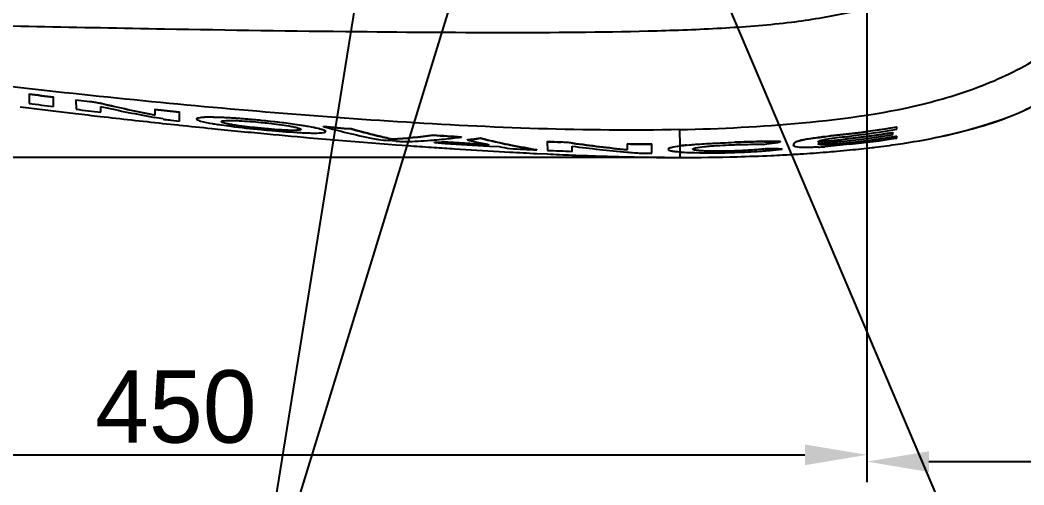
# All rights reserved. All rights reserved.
# Model space of a CAD drawing. Header units: millimetres. Extents: x 4086 to 8300, y 123 to 1549.
# Drawn here: x 6733.3 to 6830.4, y 603.3 to 648.2 of the extents above; entities that cross this region are included whole.
import ezdxf
from ezdxf import colors
from ezdxf.entities.mleader import LeaderData, LeaderLine
from ezdxf.math import Vec2, Vec3

# ---------------------------------------------------------------- set-up
doc = ezdxf.new("R2010")
doc.units = ezdxf.units.MM
doc.layers.add('轮廓实线层', color=7, linetype='Continuous', lineweight=30)
doc.styles.add('思源黑', font='SourceHanSansCN-Normal.ttf')
doc.dimstyles.new('尺寸标注_3_10比例', dxfattribs={"dimtxt": 7, "dimasz": 6, "dimexe": 2, "dimexo": 1.5, "dimgap": 1, "dimtad": 1, "dimdec": 1, "dimlfac": 3.333333, "dimdsep": 46, "dimtxsty": '思源黑', "dimcen": 0.09, "dimadec": 0, "dimazin": 0, "dimtp": 0.01, "dimtm": 0.01, "dimtfac": 1, "dimtdec": 1, "dimtofl": 0, "dimtmove": 0, "dimatfit": 3, "dimfxl": 0, "dimtolj": 1, "dimarcsym": 0})

# ---------------------------------------------------------------- blocks, each defined once
blk = doc.blocks.new('*D2924')
at = {"layer": 'Defpoints', "color": 0}
for p in [(6680.248, 669.393), (6815.248, 669.393), (6815.248, 606.198)]:
    blk.add_point(p, dxfattribs=at)
at = {"layer": '轮廓实线层', "color": 0, "lineweight": -2}
for p, q in [((6680.248, 667.893), (6680.248, 604.198)), ((6815.248, 667.893), (6815.248, 604.198)), ((6686.248, 606.198), (6809.248, 606.198))]:
    blk.add_line(p, q, dxfattribs=at)
at = {"layer": '轮廓实线层', "color": 0}
for points in [[(6686.248, 607.198), (6686.248, 605.198), (6680.248, 606.198)], [(6809.248, 605.198), (6809.248, 607.198), (6815.248, 606.198)]]:
    blk.add_solid(points, dxfattribs=at)
at = {"layer": '轮廓实线层', "color": 0, "insert": (6748.364, 610.824), "char_height": 7, "attachment_point": 5, "style": '思源黑'}
blk.add_mtext('\\A1;450', dxfattribs=at)
blk = doc.blocks.new('*D2927')
at = {"layer": 'Defpoints', "color": 0}
for p in [(6815.248, 669.393), (6980.248, 669.393), (6980.248, 605.543)]:
    blk.add_point(p, dxfattribs=at)
at = {"layer": '轮廓实线层', "color": 0, "lineweight": -2}
for p, q in [((6815.248, 667.893), (6815.248, 603.543)), ((6980.248, 667.893), (6980.248, 603.543)), ((6821.248, 605.543), (6974.248, 605.543))]:
    blk.add_line(p, q, dxfattribs=at)
at = {"layer": '轮廓实线层', "color": 0}
for points in [[(6821.248, 606.543), (6821.248, 604.543), (6815.248, 605.543)], [(6974.248, 604.543), (6974.248, 606.543), (6980.248, 605.543)]]:
    blk.add_solid(points, dxfattribs=at)
at = {"layer": '轮廓实线层', "color": 0, "insert": (6897.748, 610.17), "char_height": 7, "attachment_point": 5, "style": '思源黑'}
blk.add_mtext('\\A1;\\A1;750', dxfattribs=at)
blk = doc.blocks.new('*D2932')
at = {"layer": 'Defpoints', "color": 0}
for p in [(6797.169, 703.83), (6602.752, 634.956), (6797.168, 634.956)]:
    blk.add_point(p, dxfattribs=at)
at = {"layer": '轮廓实线层', "color": 0, "lineweight": -2}
for p, q in [((6795.669, 703.83), (6600.752, 703.83)), ((6602.752, 697.83), (6602.752, 640.956)), ((6795.668, 634.956), (6600.752, 634.956))]:
    blk.add_line(p, q, dxfattribs=at)
at = {"layer": '轮廓实线层', "color": 0}
for points in [[(6603.752, 697.83), (6601.752, 697.83), (6602.752, 703.83)], [(6601.752, 640.956), (6603.752, 640.956), (6602.752, 634.956)]]:
    blk.add_solid(points, dxfattribs=at)
at = {"layer": '轮廓实线层', "color": 0, "insert": (6598.126, 669.393), "char_height": 7, "attachment_point": 5, "rotation": 90, "style": '思源黑'}
blk.add_mtext('\\A1;229.6', dxfattribs=at)

msp = doc.modelspace()

# ---------------------------------------------------------------- linework, layer by layer
for p, q in [((6734.156, 641.084), (6734.156, 641.115)), ((6734.156, 641.084), (6734.168, 640.177)), ((6736.533, 639.883), (6736.533, 640.812)), ((6738.695, 640.512), (6738.695, 640.543)), ((6738.695, 640.543), (6740.005, 640.382)), ((6738.695, 640.512), (6738.707, 639.621)), ((6740.005, 640.352), (6738.695, 640.512)), ((6740.005, 640.352), (6740.005, 640.382)), ((6733.284, 639.856), (6734.12, 639.752)), ((6734.12, 639.752), (6736.485, 639.465)), ((6736.485, 639.465), (6738.66, 639.206)), ((6741.048, 640.196), (6741.158, 640.171)), ((6741.162, 640.17), (6741.048, 640.196)), ((6741.094, 639.337), (6741.094, 639.88)), ((6741.094, 639.88), (6741.204, 639.857)), ((6746.329, 639.639), (6746.329, 639.034)), ((6748.715, 638.476), (6748.715, 639.371)), ((6746.221, 639.086), (6746.329, 639.064)), ((6747.881, 638.569), (6748.715, 638.477)), ((6750.383, 638.676), (6750.382, 638.668)), ((6750.383, 638.676), (6750.383, 638.676)), ((6752.761, 638.423), (6752.758, 638.437)), ((6756.618, 638.535), (6756.618, 638.565)), ((6747.084, 638.258), (6747.837, 638.178)), ((6747.837, 638.178), (6748.566, 638.101)), ((6748.566, 638.101), (6748.671, 638.09)), ((6751.855, 637.761), (6752.41, 637.706)), ((6752.41, 637.706), (6754.024, 637.546)), ((6752.707, 638.111), (6752.791, 638.099)), ((6756.629, 637.779), (6756.563, 637.785)), ((6756.566, 637.815), (6756.63, 637.809)), ((6760.472, 637.682), (6760.472, 637.67)), ((6762.642, 637.95), (6762.642, 637.98)), ((6762.642, 637.95), (6762.957, 637.862)), ((6762.851, 637.455), (6762.851, 637.459)), ((6765.341, 637.717), (6765.341, 637.747)), ((6797.159, 636.081), (6797.151, 637.652)), ((6817.714, 637.388), (6817.747, 637.393)), ((6817.747, 637.167), (6817.747, 637.393)), ((6818.106, 637.927), (6818.143, 637.933)), ((6818.143, 637.903), (6818.143, 637.933)), ((6818.145, 637.694), (6818.143, 637.903)), ((6769.695, 636.54), (6768.949, 636.597)), ((6769.325, 636.725), (6769.325, 636.755)), ((6773.267, 637.107), (6773.267, 637.137)), ((6773.309, 636.646), (6773.381, 636.652)), ((6773.404, 636.423), (6773.747, 636.443)), ((6773.404, 636.392), (6773.404, 636.423)), ((6773.404, 636.392), (6774.42, 636.324)), ((6774.431, 636.459), (6774.431, 636.489)), ((6775.994, 636.93), (6775.994, 636.961)), ((6776.598, 636.657), (6776.598, 636.687)), ((6777.85, 636.813), (6777.85, 636.843)), ((6784.302, 636.484), (6784.302, 636.514)), ((6784.302, 636.484), (6784.315, 635.646)), ((6785.613, 636.432), (6785.613, 636.462)), ((6786.654, 636.35), (6786.654, 636.38)), ((6786.654, 636.38), (6786.758, 636.365)), ((6802.432, 636.395), (6802.432, 636.425)), ((6806.889, 636.462), (6806.889, 636.492)), ((6811.131, 636.964), (6811.09, 636.959)), ((6813.536, 636.4), (6813.607, 636.408)), ((6813.607, 636.377), (6813.539, 636.37)), ((6813.566, 637.026), (6813.599, 637.03)), ((6813.607, 636.377), (6813.607, 636.408)), ((6818.124, 637.027), (6818.153, 637.031)), ((6818.153, 636.837), (6818.153, 637.031)), ((6767.718, 636.34), (6768.921, 636.248)), ((6768.921, 636.248), (6769.666, 636.192)), ((6769.666, 636.192), (6770.86, 636.104)), ((6770.86, 636.104), (6771.103, 636.086)), ((6778.682, 636.058), (6779.662, 636.003)), ((6779.641, 635.534), (6780.673, 635.477)), ((6783.304, 635.693), (6783.304, 635.723)), ((6786.755, 636.336), (6786.654, 636.35)), ((6786.716, 635.551), (6786.716, 636.052)), ((6791.976, 635.733), (6792.033, 635.727)), ((6792.033, 636.293), (6792.033, 635.697)), ((6794.423, 636.242), (6794.423, 636.272)), ((6794.436, 635.371), (6794.423, 636.242)), ((6796.006, 635.758), (6796.007, 635.748)), ((6796.007, 635.748), (6796.007, 635.74)), ((6797.162, 635.496), (6797.159, 636.051)), ((6797.168, 634.959), (6797.163, 635.496)), ((6798.386, 635.765), (6798.384, 635.772)), ((6805.402, 635.795), (6805.402, 635.825)), ((6807.052, 635.776), (6807.052, 635.806)), ((6808.152, 636.193), (6808.152, 636.189)), ((6811.119, 636.335), (6811.16, 636.339)), ((6811.132, 636.183), (6811.132, 636.213)), ((6783.289, 635.342), (6784.3, 635.294)), ((6797.016, 634.957), (6797.168, 634.956))]:
    msp.add_line(p, q)
for centre, radius, start, end in [((6841.272, 1474.013), 839.758, 262.671637, 262.835133), ((6841.278, 1474.069), 839.844, 262.671945, 262.835424), ((6849.072, 1552.306), 919.338, 262.820102, 262.968599), ((6845.353, 1527.597), 894.358, 263.151606, 263.305551), ((6833.843, 1407.998), 773.327, 263.502161, 263.680069), ((6833.838, 1407.953), 773.311, 263.502428, 263.680339), ((6838.042, 1483.833), 850.453, 263.289225, 263.451128), ((6834.209, 1450.19), 816.593, 263.449081, 263.875289), ((6712.134, 445.693), 196.141, 79.72141, 79.97049), ((6750.928, 594.078), 44.783, 86.38581, 87.65037), ((6750.306, 583.615), 55.265, 86.26726, 86.42633), ((6828.175, 1393.75), 759.831, 263.99397, 264.235323), ((6755.587, 648.871), 10.891, 258.57088, 260.19561), ((6824.185, 1353.728), 719.61, 264.404837, 264.610958), ((6816.046, 1241.476), 605.855, 264.942999, 265.199221), ((6816.045, 1241.47), 605.879, 264.943254, 265.199466), ((6762.822, 637.47), 0.031, 344.3315, 359.97506), ((6780.998, 703.556), 68.126, 254.64383, 256.6176), ((6782.455, 697.936), 62.574, 254.12759, 256.49357), ((6782.452, 697.899), 62.567, 254.12813, 256.48769), ((6803.415, 724.314), 88.095, 276.6559, 279.34125), ((6803.427, 724.22), 88.03, 276.65491, 279.36179), ((6821.863, 1328.989), 694.763, 264.610017, 264.998327), ((6819.064, 1296.877), 662.529, 264.997344, 265.555141), ((6780.936, 703.379), 67.94, 256.63372, 258.80859), ((6782.223, 697.006), 61.646, 256.50131, 257.92325), ((6782.218, 697.009), 61.618, 256.50605, 257.92187), ((6765.834, 693.304), 56.656, 273.53281, 277.53825), ((6765.834, 693.278), 56.661, 273.53234, 277.53743), ((6768.052, 699.797), 63.37, 272.56816, 274.75812), ((6805.214, 1109.964), 473.905, 266.13455, 266.46496), ((6805.212, 1109.928), 473.899, 266.13477, 266.46519), ((6768.229, 697.464), 61.031, 274.84312, 275.71681), ((6769.765, 700.985), 64.695, 273.22438, 274.13617), ((6769.794, 700.578), 64.257, 273.527, 274.13816), ((6768.324, 696.54), 60.102, 275.71432, 277.33206), ((6806.363, 1114.507), 479.084, 266.17826, 266.43565), ((6805.242, 1097.052), 461.623, 266.17297, 266.70261), ((6770.003, 694.708), 58.424, 276.48156, 277.71844), ((6770.021, 694.58), 58.265, 276.48142, 276.89208), ((6791.073, 697.001), 62.056, 256.51091, 257.18023), ((6769.993, 694.809), 58.496, 276.89248, 277.71881), ((6790.908, 696.277), 61.313, 257.18072, 257.84819), ((6793.919, 701.039), 66.177, 255.94667, 256.78491), ((6793.738, 700.294), 65.439, 255.94876, 256.79031), ((6793.592, 699.672), 64.801, 256.79032, 257.6541), ((6793.574, 699.569), 64.666, 256.78493, 257.63953), ((6793.45, 699.015), 64.099, 257.64158, 258.58473), ((6793.569, 699.577), 64.703, 257.65532, 258.5795), ((6797.546, 952.579), 316.342, 267.6006, 267.83814), ((6797.545, 952.565), 316.359, 267.60081, 267.83833), ((6806.542, 534.122), 102.385, 90.93976, 92.30062), ((6806.541, 534.094), 102.383, 90.93939, 92.30019), ((6806.022, 562.926), 73.547, 90.57249, 90.9035), ((6806.022, 562.967), 73.536, 90.57307, 90.90381), ((6791.355, 738.234), 102.951, 277.77137, 278.37707), ((6791.536, 737.004), 101.707, 278.37726, 278.68208), ((6798.824, 765.621), 129.688, 275.15867, 275.45023), ((6819.797, 567.743), 69.731, 97.1471, 97.65246), ((6818.894, 574.752), 62.695, 97.15096, 97.67538), ((6798.851, 765.331), 129.367, 275.17894, 275.45051), ((6800.486, 748.62), 112.576, 275.42999, 276.7025), ((6800.487, 748.618), 112.604, 275.42993, 276.70246), ((6800.526, 749.964), 114.121, 275.34634, 276.60393), ((6803.5, 727.059), 91.213, 276.3619, 279.00564), ((6803.498, 727.073), 91.257, 276.3599, 279.00528), ((6803.439, 725.418), 89.403, 276.55907, 279.20942), ((6805.944, 711.083), 75.052, 279.07156, 279.3396), ((6805.958, 711.001), 74.998, 279.07113, 279.35854), ((6813.896, 1227.609), 593.068, 265.86226, 266.081298), ((6811.482, 1192.415), 557.792, 266.08162, 266.28438), ((6805.949, 1108.13), 472.859, 266.17681, 266.69425), ((6808.566, 1147.003), 512.286, 266.28066, 266.76318), ((6804.424, 1083.284), 447.801, 266.4349, 266.67984), ((6790.993, 696.678), 61.722, 257.84977, 258.50305), ((6791.906, 702.959), 68.066, 259.63653, 260.51448), ((6805.49, 1092.241), 457.438, 266.89011, 267.21814), ((6801.636, 1030.213), 394.946, 266.95979, 267.33964), ((6793.883, 701.192), 66.348, 258.59026, 260.82524), ((6793.88, 701.247), 66.372, 258.6024, 260.83134), ((6798.567, 966.257), 330.918, 267.53165, 267.94774), ((6804.394, 773.587), 138.666, 262.67575, 264.87754), ((6805.437, 768.59), 133.567, 261.95958, 264.24072), ((6805.435, 768.596), 133.543, 261.96046, 264.21574), ((6805.035, 780.514), 145.623, 264.86984, 265.15654), ((6795.271, 868.792), 232.521, 269.20229, 269.79121), ((6795.271, 868.792), 232.551, 269.20236, 269.79121), ((6800.309, 611.145), 25.134, 95.73428, 97.20137), ((6800.311, 611.096), 25.153, 95.73303, 97.19912), ((6798.562, 651.764), 16.328, 265.0809, 265.50936), ((6798.789, 654.699), 19.272, 265.52114, 266.2989), ((6800.645, 695.905), 60.485, 271.70535, 274.07342), ((6801.429, 684.472), 49.025, 274.10852, 274.68495), ((6806.947, 730.177), 94.364, 269.06166, 269.72904), ((6807.748, 770), 134.226, 268.99866, 269.70311), ((6799.671, 780.875), 145.859, 273.58442, 274.5838), ((6798.838, 767.525), 131.763, 275.07239, 275.34831), ((6808.34, 675.485), 39.587, 273.19721, 274.08463), ((6800.569, 769.439), 134.387, 274.59185, 275.02128), ((6801.453, 759.436), 124.346, 275.01866, 275.61002), ((6802.801, 745.884), 110.726, 275.60169, 276.72198), ((6803.751, 737.629), 102.417, 276.73445, 276.90068), ((6805.644, 722.392), 87.063, 276.86852, 278.31613), ((6802.107, 1020.12), 385.237, 267.35066, 267.70825), ((6799.037, 940.166), 305.225, 267.68389, 268.8152), ((6797.842, 887.413), 252.459, 268.83884, 269.49534), ((6796.423, 880.624), 245.261, 269.31439, 269.53579), ((6797.544, 855.469), 220.513, 269.49961, 269.86277), ((6797.328, 836.747), 201.788, 269.95448, 271.51781), ((6797.923, 812.144), 177.177, 271.53628, 272.60375), ((6798.289, 803.719), 168.744, 272.60966, 272.98499), ((6798.669, 796.603), 161.618, 272.98182, 273.59041)]:
    msp.add_arc(centre, radius, start, end)
for points, knots in [([(6722.566, 647.934), (6730.795, 647.717), (6745.251, 647.41), (6764.778, 647.125), (6780.673, 647.019), (6792.557, 647.101), (6801.49, 647.449), (6807.638, 647.931), (6813.202, 648.836), (6818.188, 650.19), (6822.067, 652.46), (6825.639, 655.231), (6827.643, 657.336), (6828.861, 658.593)], [0, 0, 0, 0, 0.225586, 0.396207, 0.535119, 0.661156, 0.721814, 0.780094, 0.829949, 0.87629, 0.920629, 0.952023, 1, 1, 1, 1]), ([(6797.151, 637.653), (6801.099, 637.737), (6809.239, 638.164), (6819.501, 639.546), (6826.599, 641.873), (6830.485, 643.755), (6833.254, 645.435), (6835.828, 647.4), (6838.684, 650.586), (6840.259, 653.387), (6841.169, 655.292)], [0, 0, 0, 0, 0.236135, 0.487592, 0.616274, 0.680883, 0.745441, 0.809762, 0.873754, 1, 1, 1, 1]), ([(6818.237, 636.244), (6819.627, 636.448), (6822.398, 636.933), (6826.481, 637.984), (6830.476, 639.373), (6834.12, 641.539), (6836.876, 643.716), (6839.057, 645.49), (6840.462, 647.081), (6841.485, 648.935), (6842.576, 651.525), (6843.227, 653.533), (6843.621, 654.882)], [0, 0, 0, 0, 0.12504, 0.250069, 0.37505, 0.499991, 0.625001, 0.687526, 0.749978, 0.812463, 0.874978, 1, 1, 1, 1]), ([(6818.243, 636.243), (6821.023, 636.647), (6825.165, 637.509), (6830.493, 639.362), (6834.137, 641.534), (6836.896, 643.708), (6839.082, 645.479), (6840.486, 647.073), (6841.508, 648.929), (6842.601, 651.519), (6843.249, 653.529), (6843.645, 654.878)], [0, 0, 0, 0, 0.249927, 0.374966, 0.499952, 0.624962, 0.68749, 0.749964, 0.812466, 0.874975, 1, 1, 1, 1]), ([(6797.151, 637.652), (6788.032, 637.458), (6769.811, 638.206), (6742.674, 640.546), (6720.217, 643.182), (6702.416, 645.694), (6693.575, 647.101), (6689.194, 647.94)], [0, 0, 0, 0, 0.252046, 0.503201, 0.752723, 0.876712, 1, 1, 1, 1]), ([(6740.005, 640.382), (6740.104, 640.37), (6740.452, 640.323), (6740.8, 640.269), (6741.046, 640.212)], [0, 0, 0, 0, 0.282051, 1, 1, 1, 1]), ([(6741.046, 640.181), (6740.976, 640.198), (6740.631, 640.267), (6740.283, 640.318), (6740.005, 640.352)], [0, 0, 0, 0, 0.205607, 1, 1, 1, 1]), ([(6747.132, 638.671), (6747.183, 638.662), (6747.432, 638.622), (6747.682, 638.59), (6747.881, 638.569)], [0, 0, 0, 0, 0.205299, 1, 1, 1, 1]), ([(6750.382, 638.668), (6750.382, 638.658), (6750.417, 638.597), (6750.487, 638.577), (6750.539, 638.556)], [0, 0, 0, 0, 0.138441, 1, 1, 1, 1]), ([(6750.383, 638.707), (6750.383, 638.716), (6750.415, 638.777), (6750.49, 638.785), (6750.543, 638.798)], [0, 0, 0, 0, 0.144117, 1, 1, 1, 1]), ([(6750.542, 638.767), (6750.519, 638.762), (6750.465, 638.746), (6750.383, 638.715), (6750.383, 638.676)], [0, 0, 0, 0, 0.384882, 1, 1, 1, 1]), ([(6750.539, 638.556), (6750.61, 638.528), (6751.059, 638.387), (6751.522, 638.303), (6751.909, 638.236)], [0, 0, 0, 0, 0.16329, 1, 1, 1, 1]), ([(6752.764, 638.823), (6752.286, 638.843), (6751.547, 638.852), (6750.799, 638.829), (6750.542, 638.767)], [0, 0, 0, 0, 0.64467, 1, 1, 1, 1]), ([(6750.543, 638.798), (6750.92, 638.888), (6752.058, 638.876), (6753.173, 638.84), (6753.906, 638.792)], [0, 0, 0, 0, 0.345555, 1, 1, 1, 1]), ([(6752.756, 638.437), (6752.756, 638.451), (6752.799, 638.48), (6752.836, 638.487), (6752.863, 638.493)], [0, 0, 0, 0, 0.330983, 1, 1, 1, 1]), ([(6753.429, 638.196), (6753.265, 638.229), (6753.063, 638.292), (6752.786, 638.358), (6752.761, 638.423)], [0, 0, 0, 0, 0.708887, 1, 1, 1, 1]), ([(6752.765, 638.445), (6752.805, 638.384), (6753.063, 638.318), (6753.278, 638.257), (6753.44, 638.224)], [0, 0, 0, 0, 0.305531, 1, 1, 1, 1]), ([(6752.863, 638.493), (6752.916, 638.505), (6753.258, 638.548), (6753.604, 638.544), (6753.894, 638.539)], [0, 0, 0, 0, 0.157133, 1, 1, 1, 1]), ([(6753.894, 638.539), (6754.092, 638.535), (6755.002, 638.495), (6755.91, 638.422), (6756.62, 638.35)], [0, 0, 0, 0, 0.216794, 1, 1, 1, 1]), ([(6756.618, 638.535), (6756.387, 638.558), (6755.483, 638.644), (6754.578, 638.718), (6753.904, 638.762)], [0, 0, 0, 0, 0.255736, 1, 1, 1, 1]), ([(6753.906, 638.792), (6754.124, 638.778), (6755.029, 638.714), (6755.933, 638.633), (6756.618, 638.565)], [0, 0, 0, 0, 0.241154, 1, 1, 1, 1]), ([(6756.618, 638.565), (6757.023, 638.527), (6758.508, 638.373), (6759.989, 638.181), (6761.059, 637.999)], [0, 0, 0, 0, 0.272874, 1, 1, 1, 1]), ([(6761.057, 637.969), (6760.738, 638.023), (6759.264, 638.254), (6757.781, 638.424), (6756.618, 638.535)], [0, 0, 0, 0, 0.217268, 1, 1, 1, 1]), ([(6756.62, 638.35), (6756.866, 638.327), (6757.769, 638.232), (6758.67, 638.119), (6759.322, 638.008)], [0, 0, 0, 0, 0.272043, 1, 1, 1, 1]), ([(6751.909, 638.236), (6751.971, 638.225), (6752.236, 638.181), (6752.502, 638.141), (6752.707, 638.111)], [0, 0, 0, 0, 0.232558, 1, 1, 1, 1]), ([(6752.791, 638.099), (6753.084, 638.057), (6754.361, 637.886), (6755.643, 637.75), (6756.631, 637.655)], [0, 0, 0, 0, 0.229372, 1, 1, 1, 1]), ([(6756.563, 637.785), (6756.301, 637.811), (6755.355, 637.909), (6754.41, 638.021), (6753.733, 638.139)], [0, 0, 0, 0, 0.276969, 1, 1, 1, 1]), ([(6753.826, 638.153), (6754.02, 638.121), (6754.93, 637.984), (6755.846, 637.885), (6756.566, 637.815)], [0, 0, 0, 0, 0.213326, 1, 1, 1, 1]), ([(6759.839, 637.574), (6759.638, 637.572), (6758.565, 637.6), (6757.496, 637.695), (6756.629, 637.779)], [0, 0, 0, 0, 0.18802, 1, 1, 1, 1]), ([(6756.63, 637.809), (6756.94, 637.779), (6758.008, 637.684), (6759.078, 637.596), (6759.839, 637.604)], [0, 0, 0, 0, 0.290683, 1, 1, 1, 1]), ([(6756.631, 637.655), (6756.967, 637.623), (6758.24, 637.505), (6759.514, 637.406), (6760.454, 637.359)], [0, 0, 0, 0, 0.264046, 1, 1, 1, 1]), ([(6759.322, 638.008), (6759.479, 637.98), (6759.752, 637.926), (6760.112, 637.846), (6760.327, 637.771), (6760.459, 637.726), (6760.474, 637.69)], [0, 0, 0, 0, 0.397347, 0.699625, 0.902418, 1, 1, 1, 1]), ([(6759.839, 637.604), (6759.989, 637.606), (6760.181, 637.625), (6760.43, 637.639), (6760.467, 637.69)], [0, 0, 0, 0, 0.704662, 1, 1, 1, 1]), ([(6760.472, 637.67), (6760.458, 637.613), (6760.169, 637.595), (6759.996, 637.575), (6759.839, 637.574)], [0, 0, 0, 0, 0.272703, 1, 1, 1, 1]), ([(6760.454, 637.359), (6760.532, 637.355), (6760.823, 637.341), (6761.115, 637.33), (6761.328, 637.325)], [0, 0, 0, 0, 0.268279, 1, 1, 1, 1]), ([(6760.474, 637.69), (6760.474, 637.689), (6760.475, 637.686), (6760.475, 637.683), (6760.475, 637.682)], [0, 0, 0, 0, 0.515775, 1, 1, 1, 1]), ([(6761.818, 637.822), (6761.76, 637.835), (6761.507, 637.887), (6761.253, 637.934), (6761.057, 637.969)], [0, 0, 0, 0, 0.22914, 1, 1, 1, 1]), ([(6761.059, 637.999), (6761.422, 637.934), (6761.988, 637.818), (6762.56, 637.685), (6762.749, 637.592)], [0, 0, 0, 0, 0.636697, 1, 1, 1, 1]), ([(6761.328, 637.325), (6761.481, 637.322), (6761.932, 637.32), (6762.39, 637.317), (6762.685, 637.374)], [0, 0, 0, 0, 0.337077, 1, 1, 1, 1]), ([(6762.562, 637.635), (6762.514, 637.65), (6762.269, 637.724), (6762.019, 637.78), (6761.818, 637.822)], [0, 0, 0, 0, 0.196824, 1, 1, 1, 1]), ([(6762.853, 637.47), (6762.853, 637.505), (6762.73, 637.576), (6762.636, 637.61), (6762.562, 637.635)], [0, 0, 0, 0, 0.308395, 1, 1, 1, 1]), ([(6762.685, 637.374), (6762.709, 637.379), (6762.763, 637.392), (6762.851, 637.417), (6762.851, 637.455)], [0, 0, 0, 0, 0.390116, 1, 1, 1, 1]), ([(6762.749, 637.592), (6762.776, 637.578), (6762.817, 637.558), (6762.853, 637.517), (6762.853, 637.5)], [0, 0, 0, 0, 0.644858, 1, 1, 1, 1]), ([(6767.75, 636.731), (6767.82, 636.717), (6768.219, 636.661), (6768.619, 636.623), (6768.949, 636.597)], [0, 0, 0, 0, 0.177302, 1, 1, 1, 1]), ([(6769.695, 636.54), (6769.816, 636.531), (6770.214, 636.507), (6770.614, 636.478), (6770.891, 636.491)], [0, 0, 0, 0, 0.304301, 1, 1, 1, 1]), ([(6785.613, 636.462), (6785.711, 636.458), (6786.059, 636.441), (6786.407, 636.416), (6786.654, 636.38)], [0, 0, 0, 0, 0.28274, 1, 1, 1, 1]), ([(6786.654, 636.35), (6786.583, 636.36), (6786.237, 636.4), (6785.889, 636.421), (6785.613, 636.432)], [0, 0, 0, 0, 0.204631, 1, 1, 1, 1]), ([(6797.798, 636.153), (6798.131, 636.186), (6799.674, 636.31), (6801.22, 636.378), (6802.432, 636.425)], [0, 0, 0, 0, 0.216251, 1, 1, 1, 1]), ([(6802.432, 636.395), (6802.011, 636.378), (6800.465, 636.313), (6798.919, 636.233), (6797.798, 636.123)], [0, 0, 0, 0, 0.272161, 1, 1, 1, 1]), ([(6806.889, 636.492), (6806.767, 636.495), (6806.233, 636.504), (6805.699, 636.503), (6805.287, 636.499)], [0, 0, 0, 0, 0.228263, 1, 1, 1, 1]), ([(6805.287, 636.469), (6805.431, 636.47), (6805.965, 636.474), (6806.499, 636.471), (6806.889, 636.462)], [0, 0, 0, 0, 0.270096, 1, 1, 1, 1]), ([(6810.521, 636.885), (6810.097, 636.828), (6809.388, 636.72), (6808.653, 636.584), (6808.152, 636.374), (6808.152, 636.223)], [0, 0, 0, 0, 0.510842, 0.818929, 1, 1, 1, 1]), ([(6810.512, 636.854), (6809.856, 636.765), (6809.17, 636.698), (6808.178, 636.383), (6808.154, 636.221)], [0, 0, 0, 0, 0.801772, 1, 1, 1, 1]), ([(6810.485, 636.458), (6810.494, 636.471), (6810.577, 636.555), (6810.696, 636.586), (6810.792, 636.614)], [0, 0, 0, 0, 0.135808, 1, 1, 1, 1]), ([(6810.792, 636.614), (6810.815, 636.62), (6810.925, 636.65), (6811.036, 636.675), (6811.125, 636.692)], [0, 0, 0, 0, 0.208598, 1, 1, 1, 1]), ([(6811.125, 636.692), (6811.298, 636.726), (6812.109, 636.855), (6812.926, 636.949), (6813.566, 637.026)], [0, 0, 0, 0, 0.214802, 1, 1, 1, 1]), ([(6811.132, 636.213), (6811.304, 636.214), (6812.107, 636.25), (6812.908, 636.33), (6813.536, 636.4)], [0, 0, 0, 0, 0.214138, 1, 1, 1, 1]), ([(6813.539, 636.37), (6813.324, 636.346), (6812.524, 636.263), (6811.72, 636.188), (6811.132, 636.183)], [0, 0, 0, 0, 0.268595, 1, 1, 1, 1]), ([(6792.739, 635.411), (6792.79, 635.407), (6793.04, 635.39), (6793.29, 635.383), (6793.488, 635.381)], [0, 0, 0, 0, 0.204703, 1, 1, 1, 1]), ([(6797.159, 636.051), (6796.87, 636.014), (6796.486, 635.957), (6796.128, 635.861), (6796.006, 635.792), (6796.006, 635.758)], [0, 0, 0, 0, 0.722899, 0.914598, 1, 1, 1, 1]), ([(6796.006, 635.788), (6796.006, 635.82), (6796.064, 635.855), (6796.108, 635.874), (6796.125, 635.881)], [0, 0, 0, 0, 0.627975, 1, 1, 1, 1]), ([(6796.006, 635.74), (6796.006, 635.709), (6796.067, 635.679), (6796.11, 635.662), (6796.127, 635.656)], [0, 0, 0, 0, 0.627295, 1, 1, 1, 1]), ([(6796.125, 635.881), (6796.178, 635.902), (6796.516, 635.999), (6796.866, 636.044), (6797.159, 636.081)], [0, 0, 0, 0, 0.159993, 1, 1, 1, 1]), ([(6796.127, 635.656), (6796.151, 635.648), (6796.279, 635.61), (6796.41, 635.587), (6796.516, 635.571)], [0, 0, 0, 0, 0.192586, 1, 1, 1, 1]), ([(6796.516, 635.571), (6796.562, 635.564), (6796.777, 635.533), (6796.993, 635.511), (6797.162, 635.496)], [0, 0, 0, 0, 0.215271, 1, 1, 1, 1]), ([(6797.545, 635.467), (6797.89, 635.446), (6799.522, 635.384), (6801.157, 635.405), (6802.445, 635.447)], [0, 0, 0, 0, 0.211352, 1, 1, 1, 1]), ([(6798.385, 635.772), (6798.385, 635.788), (6798.43, 635.821), (6798.47, 635.835), (6798.5, 635.844)], [0, 0, 0, 0, 0.333354, 1, 1, 1, 1]), ([(6802.443, 635.587), (6801.924, 635.57), (6800.954, 635.549), (6799.809, 635.561), (6799.077, 635.604), (6798.709, 635.646), (6798.512, 635.687), (6798.391, 635.734), (6798.386, 635.765)], [0, 0, 0, 0, 0.380968, 0.713434, 0.836864, 0.923959, 0.976858, 1, 1, 1, 1]), ([(6798.39, 635.785), (6798.418, 635.732), (6798.649, 635.696), (6798.824, 635.662), (6798.962, 635.648)], [0, 0, 0, 0, 0.301567, 1, 1, 1, 1]), ([(6798.5, 635.844), (6798.553, 635.862), (6798.889, 635.944), (6799.233, 635.983), (6799.52, 636.014)], [0, 0, 0, 0, 0.162205, 1, 1, 1, 1]), ([(6798.962, 635.648), (6799.008, 635.644), (6799.221, 635.625), (6799.436, 635.613), (6799.604, 635.606)], [0, 0, 0, 0, 0.215266, 1, 1, 1, 1]), ([(6799.52, 636.014), (6799.732, 636.035), (6800.702, 636.115), (6801.674, 636.165), (6802.434, 636.191)], [0, 0, 0, 0, 0.218692, 1, 1, 1, 1]), ([(6799.604, 635.606), (6799.812, 635.598), (6800.759, 635.575), (6801.705, 635.592), (6802.442, 635.617)], [0, 0, 0, 0, 0.220658, 1, 1, 1, 1]), ([(6802.434, 636.191), (6802.692, 636.201), (6803.639, 636.231), (6804.587, 636.246), (6805.276, 636.229)], [0, 0, 0, 0, 0.271903, 1, 1, 1, 1]), ([(6802.442, 635.617), (6802.711, 635.627), (6803.7, 635.67), (6804.687, 635.74), (6805.402, 635.825)], [0, 0, 0, 0, 0.272357, 1, 1, 1, 1]), ([(6805.402, 635.795), (6805.187, 635.769), (6804.203, 635.67), (6803.215, 635.614), (6802.443, 635.587)], [0, 0, 0, 0, 0.219108, 1, 1, 1, 1]), ([(6805.433, 635.611), (6805.579, 635.622), (6806.119, 635.669), (6806.659, 635.726), (6807.052, 635.776)], [0, 0, 0, 0, 0.268689, 1, 1, 1, 1]), ([(6808.154, 636.221), (6808.153, 636.217), (6808.152, 636.207), (6808.152, 636.198), (6808.152, 636.193)], [0, 0, 0, 0, 0.503975, 1, 1, 1, 1]), ([(6808.708, 635.933), (6808.606, 635.941), (6808.422, 635.949), (6808.154, 636.06), (6808.152, 636.165)], [0, 0, 0, 0, 0.491559, 1, 1, 1, 1]), ([(6810.548, 635.96), (6810.358, 635.95), (6809.746, 635.921), (6809.13, 635.9), (6808.708, 635.933)], [0, 0, 0, 0, 0.310075, 1, 1, 1, 1]), ([(6811.132, 636.183), (6810.97, 636.181), (6810.762, 636.183), (6810.524, 636.233), (6810.488, 636.278)], [0, 0, 0, 0, 0.736813, 1, 1, 1, 1]), ([(6810.521, 636.281), (6810.529, 636.276), (6810.55, 636.266), (6810.571, 636.259), (6810.583, 636.256)], [0, 0, 0, 0, 0.447447, 1, 1, 1, 1]), ([(6810.583, 636.256), (6810.628, 636.242), (6810.698, 636.231), (6810.768, 636.224), (6810.79, 636.222)], [0, 0, 0, 0, 0.681773, 1, 1, 1, 1]), ([(6810.79, 636.222), (6810.814, 636.221), (6810.927, 636.213), (6811.041, 636.212), (6811.132, 636.213)], [0, 0, 0, 0, 0.205646, 1, 1, 1, 1])]:
    msp.add_open_spline(points, degree=3, knots=knots)
for points in [[(6741.158, 640.171), (6742.84, 639.783), (6744.529, 639.427), (6746.221, 639.086)], [(6746.329, 639.034), (6744.6, 639.381), (6742.879, 639.767), (6741.162, 640.17)], [(6741.204, 639.857), (6742.895, 639.489), (6744.59, 639.139), (6746.293, 638.837)], [(6753.44, 638.224), (6753.568, 638.198), (6753.697, 638.175), (6753.826, 638.153)], [(6813.542, 637.238), (6815.07, 637.423), (6816.591, 637.657), (6818.106, 637.927)], [(6818.143, 637.903), (6816.617, 637.631), (6815.08, 637.424), (6813.542, 637.238)], [(6813.599, 637.03), (6815.119, 637.213), (6816.637, 637.429), (6818.145, 637.694)], [(6813.542, 637.222), (6812.735, 637.125), (6811.928, 637.034), (6811.122, 636.933)], [(6813.54, 637.237), (6812.738, 637.14), (6811.933, 637.064), (6811.131, 636.964)], [(6813.555, 636.235), (6815.091, 636.404), (6816.627, 636.59), (6818.153, 636.837)], [(6806.501, 635.813), (6806.685, 635.812), (6806.869, 635.807), (6807.052, 635.806)], [(6813.553, 636.235), (6812.756, 636.148), (6811.96, 636.056), (6811.16, 635.999)]]:
    msp.add_open_spline(points, degree=3)

# ---------------------------------------------------------------- dimensions: what is measured, and where the dimension line sits
at = {"layer": '轮廓实线层'}
dim = msp.add_linear_dim(base=(6602.752, 634.956), p1=(6797.169, 703.83), p2=(6797.168, 634.956), angle=90, dimstyle='尺寸标注_3_10比例', dxfattribs=at)
dim.commit()
dim.dimension.update_dxf_attribs({"geometry": '*D2932', "text_midpoint": (6602.752, 669.393), "dimtype": 160})
dim = msp.add_linear_dim(base=(6815.248, 606.198), p1=(6680.248, 669.393), p2=(6815.248, 669.393), dimstyle='尺寸标注_3_10比例', dxfattribs=at)
dim.commit()
dim.dimension.update_dxf_attribs({"geometry": '*D2924', "text_midpoint": (6748.364, 606.198), "dimtype": 160})
dim = msp.add_linear_dim(base=(6980.248, 605.543), p1=(6815.248, 669.393), p2=(6980.248, 669.393), text='\\A1;750', dimstyle='尺寸标注_3_10比例', override={"dimtxsty": '思源黑'}, dxfattribs=at)
dim.commit()
dim.dimension.update_dxf_attribs({"geometry": '*D2927', "text_midpoint": (6897.748, 605.543), "dimtype": 160})

# ---------------------------------------------------------------- leaders
ml = msp.add_multileader_mtext('Standard')
ml.set_content('{\\C7;user air duct }4{\\C256;(φ6 blue)}', style='思源黑')
ml.set_leader_properties()
ml.build(insert=Vec2(0, 0))
ml.multileader.update_dxf_attribs({"text_left_attachment_type": 5, "text_right_attachment_type": 5, "dogleg_length": 1, "arrow_head_size": 6})
ctx = ml.context
ctx.base_point, ctx.char_height, ctx.arrow_head_size, ctx.plane_origin = Vec3(6643.945, 568.455), 7, 6, Vec3(6690.876, 505.13)
ctx.left_attachment, ctx.right_attachment, ctx.text_align_type = 5, 5, 2
notes = []
notes.append((ctx, [(0, (1, 1, 0), (6749.906, 568.455), (-1, 0), 1, [(0, [(6778.926, 662.735)], 0, [])])]))
ctx.mtext.insert, ctx.mtext.alignment, ctx.mtext.flow_direction = Vec3(6746.906, 578.163), 3, 5
ml = msp.add_multileader_mtext('Standard')
ml.set_content('{\\C7;user air duct }2{\\C256;(φ8 blue)}', style='思源黑')
ml.set_leader_properties()
ml.build(insert=Vec2(0, 0))
ml.multileader.update_dxf_attribs({"text_left_attachment_type": 5, "text_right_attachment_type": 5, "dogleg_length": 1, "arrow_head_size": 6})
ctx = ml.context
ctx.base_point, ctx.char_height, ctx.arrow_head_size, ctx.plane_origin = Vec3(6649.621, 586.893), 7, 6, Vec3(6679.842, 505.704)
ctx.left_attachment, ctx.right_attachment, ctx.text_align_type = 5, 5, 2
notes.append((ctx, [(0, (1, 1, 0), (6755.581, 586.893), (-1, 0), 1, [(0, [(6767.891, 663.309)], 0, [])])]))
ctx.mtext.insert, ctx.mtext.alignment, ctx.mtext.flow_direction = Vec3(6752.581, 596.601), 3, 5
ml = msp.add_multileader_mtext('Standard')
ml.set_content('{\\C256;Brake button}', style='思源黑')
ml.set_leader_properties()
ml.build(insert=Vec2(0, 0))
ml.multileader.update_dxf_attribs({"text_left_attachment_type": 5, "text_right_attachment_type": 5, "dogleg_length": 1, "arrow_head_size": 6})
ctx = ml.context
ctx.base_point, ctx.char_height, ctx.arrow_head_size, ctx.plane_origin = Vec3(6829.052, 587.971), 7, 6, Vec3(6798.689, 677.664)
ctx.left_attachment, ctx.right_attachment = 5, 5
notes.append((ctx, [(0, (1, 1, 0), (6828.052, 587.971), (1, 0), 1, [(0, [(6797.247, 660.393)], 0, [])])]))
ctx.mtext.insert, ctx.mtext.flow_direction = Vec3(6831.052, 595.709), 5
for ctx, leaders in notes:
    for number, flags, end, landing, length, lines in leaders:
        leader = LeaderData()
        leader.index, (leader.has_last_leader_line, leader.has_dogleg_vector, leader.attachment_direction) = number, flags
        leader.last_leader_point, leader.dogleg_vector, leader.dogleg_length = Vec3(end), Vec3(landing), length
        for number, points, colour, breaks in lines:
            line = LeaderLine()
            line.index, line.vertices, line.color, line.breaks = number, Vec3.list(points), colors.encode_raw_color(colour), breaks
            leader.lines.append(line)
        ctx.leaders.append(leader)

doc.saveas('drawing.dxf')
